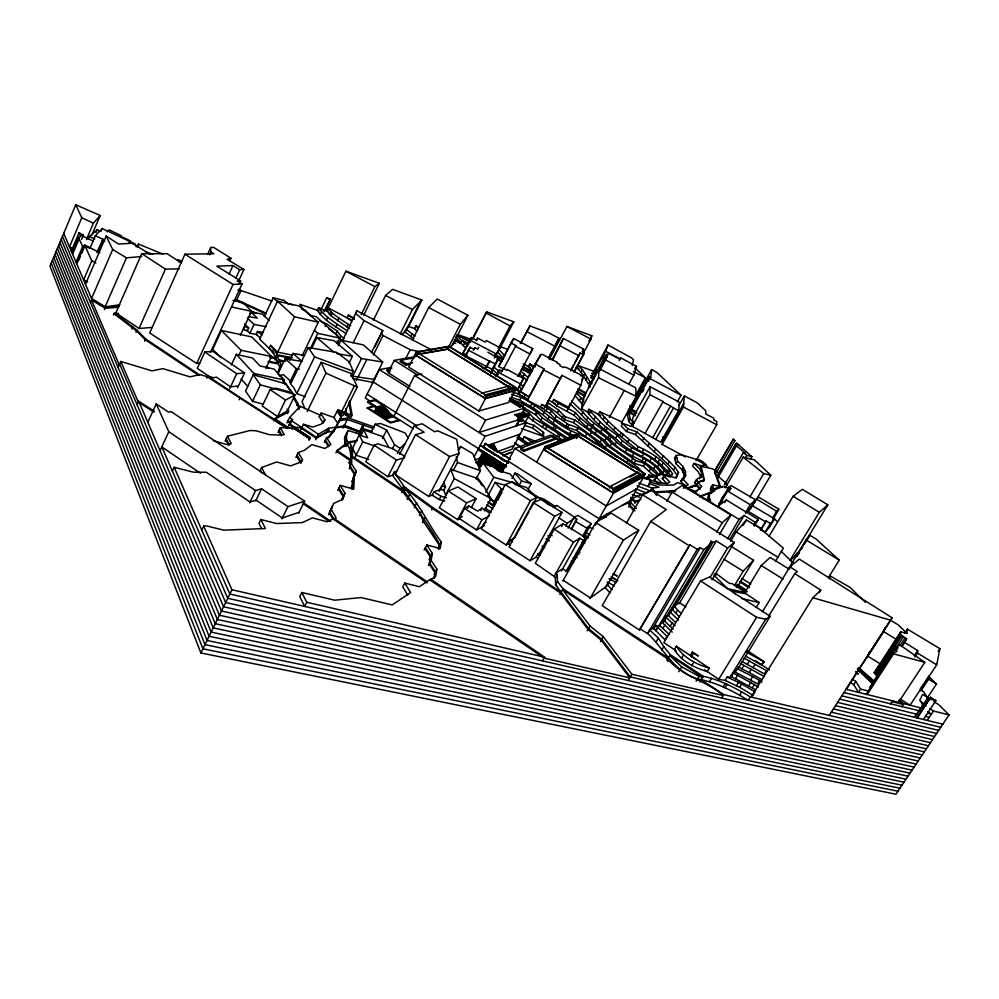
<?xml version="1.0" encoding="UTF-8"?>
<svg xmlns="http://www.w3.org/2000/svg" width="999" height="999" viewBox="0 0 999 999"><rect width="100%" height="100%" fill="white"/><g stroke="black" fill="none" stroke-linecap="round" stroke-linejoin="round"><path stroke-width="1.5" d="M712.599 484.79L713.611 489.51L722.564 487.025L712.599 484.79L710.326 488.661M344.243 444.405L346.541 439.785L346.603 434.365L348.089 430.557L360.339 434.253L361.938 429.22L383.054 436.713L388.798 447.477M699.937 496.228L712.399 491.583L711.4 486.838M711.001 487.524L711.987 492.27L699.525 496.928M649.213 376.511L630.494 410.089L630.357 411.85L649.163 378.134L649.213 376.511L650.724 377.247L648.476 381.281M705.669 464.56C687.974 456.206 700.973 458.304 705.669 464.56L699.687 466.108M138.349 246.815L138.461 244.043L162.687 254.058M915.022 657.055L917.569 653.159L917.681 650.536L904.557 642.444L906.617 638.811C905.106 637.374 897.614 633.99 901.185 631.905L906.667 633.416L907.454 629.158L939.884 648.651L936.725 664.834L910.101 705.207L900.024 698.975M589.597 413.012L581.555 408.716L598.513 377.697L599.188 368.606L635.639 387.787L636.263 396.391L621.341 423.176M628.209 409.29L630.381 411.501L631.892 407.58M632.18 426.261L649.85 394.705L650.124 386.713L679.445 402.197L678.596 410.651L660.701 442.157L632.18 426.261L632.829 417.657L650.124 386.713M685.551 456.93L662.15 444.443L683.428 407.005L684.34 395.916L697.14 402.747L705.756 410.764L705.681 413.873L713.636 418.106L713.835 419.955L716.695 421.478L716.745 424.762L695.966 460.739M866.695 658.016L883.653 631.605L885.089 627.647M348.838 462.924C353.521 456.805 353.933 447.914 348.851 441.92L357.192 440.472M349.288 468.806L350.412 466.57C350.686 458.079 352.11 448.888 345.329 442.232L345.392 436.8L346.89 432.967M574.8 395.354L582.067 404.008L583.478 401.423L584.015 396.403M581.555 408.716L582.342 401.486M650.724 377.247L651.635 369.618L656.83 372.39L681.093 395.192L677.285 401.91M920.866 690.846L928.546 679.183L928.695 676.348L936.5 684.003L927.072 698.251M662.15 444.443L663.136 436.663M352.372 489.21L353.009 479.383L354.995 473.851L350.412 466.57M709.752 493.456L708.116 496.253L707.567 500.399L709.215 497.577L709.752 493.456L714.797 490.859L714.01 488.823L722.964 486.338L728.221 488.061M632.642 406.68L633.304 402.522L651.635 369.618M426.785 544.992L432.355 553.483L431.156 560.352L436.875 569.155L435.701 576.336L430.157 580.057L544.055 658.091L629.757 677.834L601.248 640.159L588.011 629.42L560.664 593.056L432.442 508.491L404.071 487.912C419.755 503.733 428.072 524.288 441.283 541.97L440.222 548.551L426.785 544.992L424.125 550.012M433.991 578.546L434.94 572.777L429.245 563.948L430.457 557.055L424.9 548.526M438.773 549.425L439.423 545.466L423.226 521.191A99.838 35.077 26.4 0 0 407.792 498.064L402.335 491.258L351.76 457.105L351.685 464.048L356.281 471.316L354.308 476.823L353.771 489.16L340.259 485.389L337.774 490.334M434.478 577.634L435.414 571.865L429.72 563.049L430.931 556.156L425.374 547.652M439.235 548.551L439.885 544.592C425.849 520.092 409.041 498.126 392.532 475.299L394.23 471.99L396.778 471.241M829.694 578.721L830.169 575.936L849.899 587.287L865.471 602.397M544.168 408.903L527.422 400.387L543.668 369.98L543.918 368.868L535.189 363.848L540.809 354.495L542.657 354.52L557.155 362.237L556.818 362.862L559.977 364.51L559.952 365.771L563.311 367.545L564.048 366.92L567.095 367.794L580.844 374.925L580.594 375.574L583.291 377.06L580.806 385.264L568.194 408.441M632.23 365.384L633.516 359.752L631.568 357.904L608.029 345.042L593.756 371.216L591.171 377.959L593.806 379.37M527.422 400.387L527.722 399.188L519.055 394.18L535.189 363.848M582.842 354.183L590.996 339.086L591.833 335.764L566.933 326.473L549.288 359.49M280.981 364.573L278.371 371.853L280.981 364.573L279.945 360.127L285.864 361.213M650.149 481.968L648.039 486.501L650.149 481.968L659.952 485.102L673.426 485.114L677.659 482.667L687.062 485.701L688.199 484.665L682.292 478.596L685.689 475.599L685.439 471.503L683.266 466.845L677.584 461.076L676.061 455.469L681.243 454.72L696.703 459.465M628.646 384.478L633.853 375.087L636.55 366.346L620.666 357.829L619.168 360.552M569.68 404.508L568.756 407.392L553.696 399.463L552.285 402.098L556.805 405.869L574.038 415.322L586.5 426.91L604.87 440.621L610.052 446.203L634.178 463.224L643.381 466.208L653.995 475.824M333.204 432.317L338.936 420.741L347.34 419.518L373.688 428.646M359.428 435.089L360.339 432.392L343.768 426.685L335.352 427.984L332.929 432.48L333.341 431.506M362.562 427.734L362.35 428.371L371.928 431.406M503.221 368.331L502.185 371.328L499.325 369.867L498.076 372.252L520.641 383.978L523.089 386.838L521.69 389.473L519.18 386.638L523.451 378.484L507.117 369.43L506.58 370.142L503.221 368.331L501.161 372.265M478.696 347.327L477.672 349.138L474.737 347.702L474.163 349.35L470.142 347.277L464.735 356.793M574.038 372.365L583.528 354.832L584.303 352.622L582.654 351.76L583.578 349.151L563.399 338.486L551.985 359.815M676.198 477.922L678.521 472.465L675.062 467.345L669.417 461.563L636.875 431.88L627.909 428.846L622.714 423.464L621.253 426.086L626.435 431.481L635.401 434.503L667.881 464.248L673.513 470.042L676.96 475.174L676.111 477.622M341.908 500.299L343.194 496.678L338.499 488.886M342.357 499.413L343.631 495.804L338.948 488.012M340.259 485.389L344.967 493.169L342.844 499.175L333.678 503.409L328.783 514.822M570.953 370.804L580.057 352.997L583.528 354.832M331.868 507.005L329.545 513.311L332.992 519.268M329.108 513.486L332.317 506.106L330.007 512.4L334.141 519.555M591.171 377.959L605.719 351.286L608.029 345.042M620.666 357.829L620.079 359.378L608.516 353.171L599.737 369.73M571.266 529.807L576.76 519.23L574.1 517.345L568.069 528.159M346.491 433.766L344.992 437.599L344.917 443.044L346.803 446.004L342.694 446.74L336.601 451.411L350.087 460.427L349.987 467.407L354.57 474.7L352.585 480.232L351.898 488.798M699.525 478.796L700.461 476.436L698.239 471.778L692.507 466.021L694.043 463.361L700.936 465.659L704.345 479.82L703.284 481.63M599.825 370.741L607.092 356.593L605.794 355.894L606.405 354.445L607.704 355.144M91.721 235.389L100.212 215.472L75.749 204.783L49.95 266.159L200.886 652.959L895.953 794.217L949.05 714.897L939.023 704.907L933.978 701.648M334.528 429.095L328.321 437.013L326.611 437.624L324.3 442.27M75.749 204.783L81.781 217.782L69.48 246.89L73.339 248.664M71.279 251.111L79.083 232.667L83.429 235.102L81.631 239.348M71.828 252.372L78.347 237L82.617 246.578L75.999 262.138L78.134 261.626M72.602 254.196L80.444 235.689L79.083 232.667M86.351 239.735L93.406 223.152L100.212 215.472M76.648 263.636L84.615 244.93L99.775 252.722M78.734 260.215L80.544 255.981M81.743 253.159L84.141 247.515M88.199 239.248L89.386 236.488L97.178 229.807L99.8 231.056M96.016 232.517L97.178 229.807M89.997 248.264L95.367 235.689L102.223 228.559L135.277 244.018L136.201 246.828M101.049 231.306L102.223 228.559M552.934 359.515L563.399 338.486M84.615 244.93L91.771 260.826L83.604 279.895L87.662 281.968M96.891 252.685L103.059 239.273L95.367 235.689M97.677 251.823L103.059 239.273M85.477 284.265L106.169 236.076L118.606 244.093L132.068 243.207L149.862 254.083M606.405 354.445L588.361 387.849L605.794 355.894M106.169 236.076L112.7 249.5L91.558 298.464L105.132 306.818L119.755 304.795M90.459 302.397L91.858 299.176L63.711 233.416M105.132 306.818L126.448 257.842L141.721 256.543M104.458 309.578L105.395 307.43L118.918 306.518M431.98 350.062L356.893 310.801L355.706 313.524L364.086 320.604L382.804 330.632L374.6 347.177M137.263 246.765L138.461 244.043M113.411 315.085L114.361 312.937L136.938 330.132L145.642 338.936L199.663 374.95M181.144 262.862L167.195 253.734L141.746 253.659L115.822 312.849L139.048 328.471L152.26 327.422M131.893 329.046L132.842 326.873M118.094 367.495L120.792 361.451L152.023 370.866L162.8 368.606L189.91 376.835L199.987 374.563L207.243 376.773L285.614 427.672M135.976 332.305L136.938 330.132M139.048 328.471L165.422 269.131L179.258 268.868M144.668 341.121L145.642 338.936M229.695 261.026L230.981 258.229L213.574 247.34L210.714 247.465L210.864 251.985L213.873 253.746L184.915 254.208L149.688 332.979L196.691 363.461L199.775 363.024M877.609 676.398L874.237 672.652L880.569 663.811M137.113 404.87L138.736 401.273L154.358 411.251M207.542 254.47L210.714 247.465M209.578 254.807L210.864 251.985M147.827 422.315L156.231 403.871L168.531 412.125L171.166 411.625L304.62 501.148L298.689 513.086M229.096 274.063L232.992 265.572L239.698 269.718L243.956 269.455L238.761 280.719M917.307 717.994L930.668 697.252L935.913 700.624L923.401 719.48M196.691 363.461L233.029 284.453L242.07 283.941L210.464 352.372M235.801 278.209L239.698 269.718M237.5 387.849L244.53 372.927L212.874 351.423L204.845 351.998L197.303 368.344L209.99 377.06M160.077 450.674L168.794 431.743L156.231 403.871M239.335 283.766L240.634 280.931L216.808 266.146L232.992 265.572M265.859 368.531L271.578 356.506L251.698 336.9L221.428 330.494L212.725 349.313L220.317 357.13M236.276 300.824L240.759 291.134L239.298 288.661M544.88 407.592L562 375.349L580.806 385.264M206.606 378.146L207.617 375.949L213.511 377.759L216.333 377.098L230.544 386.838L238.399 385.964M921.652 711.325L843.905 692.544M172.365 471.141L174.163 467.282L193.307 472.165L206.293 472.227L250.037 502.01L256.069 500.149L282.33 517.994L299.076 512.312M249.525 314.273L250.687 311.8L262.35 314.198L269.206 320.529M632.492 467.157L605.257 447.789L600.099 442.195L573.538 422.714L564.26 419.63L557.317 412.824L546.141 405.094L548.626 400.162L555.307 403.683M240.359 335.302L251.536 311.326L243.456 302.797L232.954 300.387M231.343 365.022L236.313 354.383L252.56 358.004L259.977 365.959L274.051 369.056L284.353 379.982L283.092 382.629M248.739 327.947L247.365 330.881L243.281 329.545L244.655 326.598L248.739 327.947L244.58 323.963M238.611 355.781L241.159 350.337L221.428 330.494M257.48 334.64L249.862 333.266L254.008 324.425L247.415 318.182M229.645 388.748L236.713 373.701L244.53 372.927M263.524 332.567L257.492 331.468L256.106 334.403L260.627 337.999M264.323 316.558L273.114 297.827L284.053 300.362L288.236 304.071M302.148 355.781L318.306 322.227L299.038 305.956L277.51 301.198L259.628 339.173L274.238 353.171M239.111 399.8L240.147 397.602L207.617 375.949M236.313 354.383L253.883 373.451L245.504 391.046L252.547 401.298L263.049 404.12M225.112 441.246L227.472 436.251L250.025 430.532L255.881 430.731L269.405 434.665L280.819 435.089L284.278 434.64L280.294 427.747L292.47 427.697L309.528 438.573L293.419 427.634L297.914 427.335L301.486 428.409L316.383 438.349L326.473 432.33L333.753 431.193M292.582 355.207L277.672 352.135L270.604 345.379L269.206 348.339C274.001 353.833 278.284 360.302 279.533 367.595M272.228 351.835L273.639 348.863L270.604 345.379M252.547 401.298L260.377 384.84L253.222 374.725L285.976 383.891L293.406 393.993L260.377 384.84M276.91 353.746L294.505 316.77L277.51 301.198M275.649 357.342L277.073 354.358L273.639 348.863M274.962 359.84L277.073 354.358M279.945 360.127L278.509 363.137L268.369 361.301M201.786 530.157L203.721 526.086L206.943 525.973L223.614 530.157L265.422 528.521L260.876 519.505L258.978 523.376L261.563 528.546M270.105 389.647L262.25 406.081L277.547 416.508L287.225 411.138L295.067 394.942L289.885 392.033L275.836 388.224L270.105 389.647L285.489 400.05L295.067 394.942M289.747 360.277L293.032 353.421L302.06 361.463L285.202 358.666L277.872 373.988L280.082 376.011M328.172 310.901L324.588 310.377L318.644 307.617L317.345 310.314C324.35 320.854 336.126 326.748 346.266 333.778M869.255 652.384L867.844 656.218L881.106 664.41M320.841 309.94L326.685 297.789L330.432 299.101L324.575 311.226M320.279 314.435L321.591 311.725L318.644 307.617M289.598 382.692L296.341 368.681L299.325 369.155M323.938 311.725L330.432 299.101M351.149 375.387L353.209 371.216L349.3 361.988L336.913 352.41L308.216 347.54L290.659 383.978L293.931 387.912L296.79 393.643L305.357 396.703M351.523 320.229L327.747 307.617L326.448 310.314L331.094 315.896L349.375 328.584M273.676 420.816L274.737 418.618L288.823 410.851L287.45 413.611M363.736 315.097L379.333 283.291L345.929 271.179L326.973 310.489M277.547 416.508L285.489 400.05M310.327 348.701L317.744 333.329L314.373 330.244M311.576 348.589L316.895 337.575L334.228 340.746L352.385 356.318L349.013 363.174M326.386 320.117L327.697 317.395L321.591 311.725M329.433 314.423L330.744 311.725L327.747 307.617M325.15 326.536L326.473 323.801L319.755 320.891M331.094 315.896L332.405 313.187L330.744 311.725M278.009 432.48L280.294 427.747M296.79 393.643L314.598 356.868L308.216 347.54M326.611 437.624L330.881 444.493L324.925 448.451L311.913 444.655L304.37 450.337L298.289 452.559L302.547 459.877L300.1 462.287L290.622 465.896L276.661 461.975L261.588 467.544L260.289 470.242L261.676 472.864M286.975 422.952L289.623 417.507L300.15 406.293L320.704 415.272M296.591 405.045L297.615 402.947L293.768 396.491M337.5 320.754L338.811 318.044L332.405 313.187M249.65 502.809L255.594 490.571L261.588 488.786L287.949 506.618L304.62 501.148M335.826 326.973L337.15 324.25L327.697 317.395M288.611 425.949L291.271 420.479L292.794 419.667L289.623 417.507M343.132 415.434L357.33 386.863L350.949 373.426L321.178 362.312L302.085 401.586L304.845 408.678M298.601 409.49L300.15 406.293M338.599 337.612L335.951 333.891L337.275 331.156L326.473 323.801M255.682 500.936L261.588 488.786M291.795 429.083L292.869 426.873L293.818 426.81L310.389 437.712L309.303 439.91M292.744 429.021L293.818 426.81M354.583 318.469L348.351 315.16L347.04 317.844L351.735 321.191M337.3 343.644L340.821 336.089L337.275 331.156M346.765 326.923L348.089 324.2L338.811 318.044M338.324 345.729L341.034 340.184L363.436 344.917L382.729 362.05L372.177 383.179M307.168 411.563L325.936 373.151L321.178 362.312M342.27 341.046L356.893 310.801M548.663 358.329L559.015 338.249L548.763 332.879L529.932 325.949L520.279 343.506M300.824 429.77L303.496 424.288L312.699 427.035L321.203 424.163L324.862 419.955L320.779 413.499L321.441 413.037L333.941 417.52L338.099 423.963L335.751 427.172M361.176 314.635L374.9 286.638L379.333 283.291M295.904 457.417L298.289 452.559M200.886 652.959L231.918 589.747L203.721 526.086M353.234 342.719L364.086 320.604M323.276 423.164L319.205 416.695L320.779 413.499M321.441 413.037L319.205 416.695M308.853 439.947L310.389 437.712M302.547 459.877L301.273 462.475L297.028 455.132M373.489 319.992L385.602 295.404L392.57 289.36L421.89 300.062L408.141 327.497M323.801 422.09L324.862 419.955M315.709 439.722L318.419 434.24L328.471 428.284L344.168 425.899L359.815 431.281L362.999 424.937M281.93 518.793L287.949 506.618M352.26 377.247L361.501 358.579L382.729 362.05M325.811 433.678L328.471 428.284M333.941 417.52L337.088 411.163L351.486 417.17L348.788 402.56M356.456 380.294L366.82 359.378M340.259 414.398L354.445 385.801L357.33 386.863M371.391 352.522L382.804 330.632M338.736 422.689L341.271 417.57L337.088 411.163M373.351 354.995L383.029 335.514L381.031 333.092M343.119 428.009L347.34 419.518M335.914 452.797L337.013 450.586L343.094 445.916L347.215 445.192L348.851 441.92M345.292 436.176L348.089 430.557M344.318 438.948L346.603 434.365M391.608 367.32L379.37 369.642L365.222 397.977L370.429 401.311M400.124 334.053L412.375 309.553L421.89 300.062M367.62 402.31L368.082 401.386L375.699 399.637L375.237 400.549L367.62 402.31L376.298 407.854L383.841 406.031L384.303 405.119L376.76 406.93L374.588 411.251L386.201 418.668L392.17 417.107L392.619 416.221L386.65 417.782L385.352 416.945L391.333 415.409M415.509 328.871L408.141 326.286L404.807 331.78L413.723 338.761M367.495 407.455L390.759 422.327L399.65 419.955L399.338 420.554L390.447 422.952L367.182 408.067L374.026 405.894M404.92 332.729L421.403 299.812M391.82 368.369L387.412 369.218L386.713 370.592L389.585 372.402M356.131 432.804L357.192 430.694L360.764 431.543M349.7 449.075L351.348 445.804M415.447 356.568L394.28 360.377L388.099 372.689L409.89 386.426M359.153 433.479L363.399 425.037M362.038 428.783L359.378 435.639L360.577 433.254M359.153 434.752L363.936 425.212M360.976 435.477L363.698 430.045L367.694 437.837L359.24 434.94L350.974 451.411L352.684 454.957M350.999 455.107L352.659 451.81M418.818 326.973L415.871 325.936L414.573 328.546L417.082 331.606M410.839 336.626L412.162 333.991L406.131 329.146M349.275 462.912L350.387 460.689M414.448 357.779L400.786 360.264L400.087 361.65L405.844 365.247L410.364 364.385M375.874 412.063L378.047 407.754L384.078 406.293L383.004 408.429M412.337 340.06L428.708 307.53L437.212 298.988L467.869 315.234L452.36 345.517M377.16 412.887L379.121 409.003L385.152 407.53L383.853 410.102M355.082 457.117L362.749 441.908L359.24 434.94M405.294 359.428L410.189 349.725L420.529 351.798M378.446 413.711L380.194 410.252L386.213 408.766L384.99 411.201M379.745 414.535L381.268 411.513L387.275 410.015L386.263 412.013M370.891 432.579L375.1 424.238L380.607 423.539L405.119 432.929L408.216 438.274M405.844 365.247L406.543 363.873L412.575 362.737M381.031 415.359L382.342 412.762L388.349 411.251L387.038 413.836M382.317 416.183L383.416 414.011L389.41 412.5L388.324 414.66M341.858 499.3L344.967 493.169M389.598 415.472L390.484 413.736L384.49 415.272L383.616 417.02L389.598 415.472L392.17 417.107M416.371 351.935L408.728 367.058L478.908 411.026L508.778 402.435L516.458 387.962L448.963 346.291L416.371 351.935L486.888 395.841L516.458 387.962M353.284 477.235L356.281 471.316M419.842 354.195L448.027 349.2L449.388 346.541L416.795 352.21L415.397 354.995L417.02 352.172M511.063 342.994L513.661 338.511L532.704 348.589L529.97 354.008L515.472 346.316L515.896 345.542L511.063 342.994L498.726 366.533L503.533 369.068L515.896 345.542M351.86 481.655L353.009 479.383M385.564 416.521L384.902 417.844L390.884 416.296L391.546 414.985L390.259 414.16L384.278 415.696L385.564 416.521L391.546 414.985M351.099 487.662L352.26 485.377M386.201 418.668L386.65 417.782M404.807 456.456L393.144 448.826L377.822 443.818L374.2 445.142L365.784 461.775L387.849 476.71L393.431 475.024M301.823 592.494L299.737 596.615L304.67 606.418L306.78 602.272L301.823 592.494L334.715 600.199L361.101 597.552L392.17 604.932L410.577 592.594L404.77 583.091L402.772 586.875L407.829 595.217M382.455 438.499L386.675 430.169L375.1 424.238M393.881 416.271L414.573 375.487L421.84 373.976M518.094 376.386L519.842 372.927M521.79 369.205L520.804 371.166L528.321 377.784M392.507 448.651L394.518 444.705L386.675 430.169M447.614 348.938L515.047 390.621L485.414 398.638L414.96 354.72L447.614 348.938L460.339 324.3L467.869 315.234M397.34 453.596L400.037 448.326L404.97 443.843M387.849 476.71L396.391 460.039L404.707 457.692M399.612 454.37L414.21 425.911L422.152 423.776L434.615 431.73L437.774 430.831L456.718 439.223L459.078 453.421L439.123 491.408M468.806 343.806L462.25 340.359L460.926 342.932L454.533 339.548M519.542 385.926L517.832 389.273L512.587 386.538M522.065 381.081L517.132 390.584M414.21 425.911L424.113 432.255L415.534 434.677L395.08 474.488L428.696 496.441L432.854 494.867M466.483 348.451L463.286 345.679L464.61 343.094L462.25 340.359M466.995 355.269L462.999 353.171L471.428 337.537L476.473 340.197L477.734 338.174L485.302 342.145L486.313 340.509L499.987 347.689L494.405 357.979M471.428 337.537L462.999 353.171M472.015 339.435L486.725 311.9L513.823 321.84L500.162 347.977M473.026 338.436L486.725 311.9M465.359 356.531L470.142 347.277M476.398 340.771L477.734 338.174M473.376 350.324L474.737 347.702M401.948 489.385L403.671 486.051L394.23 471.99M401.623 492.644L404.508 487.075L403.671 486.051M404.508 487.075L406.044 488.111L404.308 491.458L352.185 456.268M407.068 499.463L409.54 494.705M485.739 367.719L489.198 361.064L495.054 363.711L498.576 358.641L487.837 352.147M486.463 367.507L489.935 360.864M414.198 507.642L416.695 502.859M498.239 348.514L510.039 325.924L513.823 321.84M491.583 370.342L495.054 363.711M490.746 373.626L498.576 358.641M428.696 496.441L449.6 456.555L459.078 453.421M419.355 515.359L421.878 510.539M513.661 338.511L498.726 366.533M440.134 489.485L433.841 491.845L432.105 495.154L439.21 499.575L444.705 501.136M495.879 376.461L499.325 369.867M486.638 395.517L485.164 398.301L415.609 354.957M478.908 411.026L486.888 395.841M459.328 449.138L460.714 446.491L472.702 453.583L480.457 470.741L476.148 478.833M422.477 522.627L425.025 517.769M431.718 509.89L432.892 507.654L406.044 488.111M453.209 470.616L457.505 462.45L456.268 456.668M520.929 343.057L529.932 325.949M445.492 486.95L443.768 490.222L440.084 489.16L441.82 485.876L445.492 486.95L443.718 482.317M439.21 499.575L440.959 496.266L446.441 497.839M484.265 510.901L490.909 498.551L484.115 486.7L475.849 477.884L450.599 469.23L454.32 478.583L445.604 495.104L443.556 489.66M471.366 507.579L476.123 498.663L457.967 487.012L448.226 491.021L439.36 507.817L457.679 519.68L460.427 518.406M524.762 408.079L485.614 420.067L479.045 432.505L518.531 419.742L524.762 408.079L520.816 405.644M508.166 387.425L508.878 386.089L511.725 387.849L511.013 389.185L485.177 396.054M474.138 456.868L485.027 436.276L526.448 422.502L518.581 417.607M518.194 376.236L532.704 348.589M510.439 459.228L485.289 443.531L483.504 446.903L507.317 461.775M483.216 447.752L485.502 443.456M483.391 451.398L477.584 462.337L480.944 464.473M526.948 380.369L523.014 376.785L524.388 374.2M535.289 366.883L529.782 364.011L528.446 366.546L532.205 370.629M478.421 462.862L484.228 451.935M521.378 382.392L523.451 378.484M479.258 463.399L484.915 452.772M429.033 559.727L432.355 553.483M480.107 463.936L485.914 452.997M512.412 391.958L517.807 393.781L519.205 391.133L529.07 396.84L520.467 391.533L521.965 388.998M479.695 465.934L486.276 454.32L487.475 455.082L483.429 462.687M480.219 465.734L486.276 454.32M479.095 469.193L482.667 462.487L495.292 466.67L498.401 470.504L510.152 474.038L518.444 484.215L493.731 477.26L482.667 462.487M491.208 446.416L492.644 443.706L493.481 444.243L491.845 447.315M481.555 465.422L487.425 454.408M428.446 565.446L431.156 560.352M529.395 375.949L532.966 369.243M534.39 366.571L540.809 354.495M438.037 548.076L441.283 541.97M483.991 462.974L488.436 454.607M492.47 448.226L494.08 445.217L493.244 444.692L489.435 446.029M484.565 463.811L488.961 455.569M484.865 463.436L489.285 455.144M485.089 463.611L489.473 455.382M492.994 449.35L494.667 446.203L493.831 445.666L490.034 447.015M485.714 463.973L489.735 456.406M511.525 397.402L519.63 400.124L521.041 397.465C542.282 406.93 556.505 426.948 578.945 433.953M485.751 464.56L490.147 456.318M493.831 449.887L495.267 447.177L494.43 446.653L490.621 448.002M486.276 464.373L489.922 457.505M486.501 464.597L490.584 456.943M457.679 519.68L466.633 502.872L476.123 498.663M487.387 465.047L491.808 456.755M484.34 525.661L476.548 529.907L459.178 518.456L464.535 508.429L468.693 505.919L477.709 511.101L481.993 508.129L489.46 512.937M520.329 418.593L514.872 414.573L520.741 418.094L516.458 425.824L520.741 418.094M543.918 368.868L527.647 399.488L523.963 397.377L525.374 394.73M488.236 465.584L492.445 457.692M509.165 400.524L519.63 407.03L521.49 405.357L509.727 398.064M516.108 414.56L521.953 418.069L516.346 414.123M571.753 437.112L542.22 417.832L537.499 412.462L522.315 403.209L520.904 405.869L536.063 415.122L540.784 420.504L567.757 438.099M489.697 464.96L493.069 458.628M519.63 407.03L521.49 405.357M467.37 508.404L468.693 505.919M517.569 414.098L523.414 417.607M489.91 466.67L494.343 458.366M548.763 357.442L559.015 338.249M524.85 417.145L519.03 413.648L525.087 416.695M522.689 406.905L524.113 404.245M491.358 466.071L494.955 459.353L494.105 458.816M434.128 574.288L436.875 569.155M520.479 413.199L526.286 416.683M492.207 466.608L495.554 460.339L494.705 459.815M522.29 412.262L527.947 415.784M493.131 466.995L496.153 461.338L495.304 460.801M516.033 425.562L519.892 418.331M493.968 467.532L496.753 462.325L495.904 461.788L498.414 460.839M523.351 412.3L529.37 415.322L524.712 422.677M494.717 468.269L497.352 463.324L499.85 462.362M495.641 468.643L497.964 464.31L500.449 463.349M517.42 419.056L521.341 421.503L523.189 419.817L514.872 414.573M496.366 469.405L498.563 465.309L501.048 464.335M521.341 421.503L523.189 419.817M574.812 435.751C557.342 430.182 545.941 414.997 530.382 406.343L531.805 403.696M497.215 469.942L499.163 466.296L502.897 464.835M485.726 492.195L493.731 477.26M497.365 470.379L501.273 463.823L502.485 464.597L498.851 471.116M497.877 470.167L501.273 463.823M498.301 470.029L499.762 467.295L503.496 465.821M527.534 415.434L528.971 412.774L524.512 410.04L523.089 412.699C534.765 423.351 549.025 430.831 562.212 439.822M498.563 471.141L502.485 464.597M533.266 408.104L534.69 405.457M526.448 422.502L512.137 449.163L500.499 453.484M500.162 471.878L503.846 465.01M500.661 471.678L504.358 464.81M487.849 495.954L495.129 482.405L505.569 485.314M480.669 510.589L481.993 508.129M501.785 471.84L505.169 465.534M501.86 472.44L514.885 448.464L550.799 435.139L560.564 441.208M535.164 414.548L536.6 411.888M532.205 420.841L533.653 418.156L528.971 412.774M522.739 439.56L524.25 436.763L535.651 441.371M536.063 415.122L537.499 412.462M545.591 406.268L541.758 404.52L540.334 407.167L550.062 413.524L554.845 418.881L567.42 427.397L576.723 430.482L594.18 442.969M476.548 529.907L481.955 519.855L489.448 515.871M521.278 448.027L520.516 449.463L523.601 451.398L555.531 439.198L556.268 437.849L553.334 436.026L521.278 448.027L524.375 449.975L556.268 437.849M524.325 425.349L532.554 428.034L534.003 425.337L543.581 432.43L543.618 436.476L521.515 428.583M548.001 401.311L562 375.349M495.129 482.405L501.211 488.898L492.407 505.232L489.398 501.948M546.977 405.669L548.401 403.034L547.552 402.46M482.092 526.885L483.878 523.576L486.126 522.352M530.407 509.003L536.95 497.04L512.25 481.843L505.232 484.627L481.331 528.933L506.268 545.042L508.491 543.656M543.006 414.298L544.443 411.65M523.601 451.398L524.375 449.975M497.577 500.337L501.985 492.182M540.784 420.504L542.22 417.832M546.028 410.826L547.452 408.166L541.758 404.52M512.05 478.446L514.922 473.114L517.47 473.826L531.193 483.716L528.284 489.048M570.579 370.529L573.501 365.135M574.949 362.437L580.057 352.997M582.142 351.81L583.578 349.151M542.332 427.072L543.781 424.4L533.653 418.156M588.898 341.196L591.833 335.764M550.062 413.524L551.498 410.876L547.452 408.166M547.752 419.667L549.2 416.995M574.15 371.391L584.303 352.622M556.805 405.869L558.229 403.246L553.696 399.463M578.508 365.746L577.197 368.181L581.118 372.215L588.511 384.078L589.86 381.593L582.442 369.78L578.508 365.746L597.24 372.465M543.581 432.43L542.12 435.127L532.554 428.034M545.429 429.071L546.89 426.398L543.781 424.4M557.317 412.824L558.753 410.177L548.401 403.034M554.845 418.881L556.293 416.221L551.498 410.876M518.668 486.351L521.578 480.981L514.922 473.114M553.134 423.089L554.582 420.417M581.118 372.215L582.442 369.78M553.184 428.459L554.645 425.786M536.65 462.15L545.154 446.516L579.408 433.216L645.329 474.001L628.633 503.384M583.566 376.123L584.902 373.663M581.843 379.732L583.291 377.06M544.243 449.612L545.804 446.74L614.785 489.872L613.149 492.757L544.055 449.687L545.616 446.803L579.857 433.491L578.371 436.201L546.915 448.563M555.132 429.657L556.58 426.985M562.137 418.169L563.586 415.509L558.753 410.177M552.597 437.375L553.334 436.026M566.858 411.188L568.294 408.566L558.229 403.246M585.626 379.932L586.962 377.472M564.26 419.63L565.709 416.97L574.987 420.067L601.585 439.523L606.743 445.117L637.574 467.132L643.069 472.989L644.48 477.597M557.142 436.276L558.603 433.591L546.89 426.398M558.778 437.375L560.252 434.69L558.603 433.591M579.545 400.399L580.956 397.827L576.186 392.794M565.796 426.311L567.245 423.651L556.293 416.221M595.679 371.903L597.115 369.293M602.822 358.828L604.245 356.218M582.617 398.963L599.188 368.606M567.42 427.397L568.881 424.737C588.224 429.807 600.099 447.44 616.87 457.155M574.038 415.322L575.474 412.699L568.294 408.566M598.451 371.616L605.644 358.441M600.549 368.569L607.092 356.593M506.268 545.042L530.519 500.686L536.95 497.04M573.538 422.714L574.987 420.067M514.747 537.587L510.177 540.422L508.366 543.743L510.464 545.117M569.48 434.003L570.941 431.318M538.361 555.194L562.087 512.437L540.884 499.463L533.304 502.609L509.015 546.977L530.044 560.676L536.463 557.03M582.991 412.125C592.32 424.163 606.53 430.806 616.558 442.008C629.82 454.545 649.387 457.005 660.489 472.202L658.953 474.9C647.889 459.665 628.296 457.255 615.059 444.68C605.069 433.466 590.846 426.81 581.555 414.747L582.991 412.125L571.478 401.111M514.398 538.224L528.946 511.663M578.921 420.641L580.369 418.007L575.474 412.699M576.723 430.482L578.184 427.822M600.611 415.522L588.948 409.29L587.512 411.9C596.116 425 610.177 432.617 620.941 443.456C635.027 455.207 655.119 459.465 665.059 476.123M589.048 414.185L590.484 411.563L588.948 409.29M576.46 438.586L579.408 433.216M586.475 420.067L587.924 417.42M586.5 426.91L587.961 424.263L580.369 418.007M594.005 419.48L595.454 416.845L590.484 411.563M585.114 436.538L586.588 433.878M599.775 411.7L598.339 414.31C609.203 427.972 623.388 438.349 636.775 449.375C650.162 455.444 663.011 463.823 670.978 476.461L672.539 473.738C664.535 461.126 651.673 452.772 638.286 446.703C624.887 435.689 610.676 425.324 599.775 411.7L622.002 422.003M590.384 429.882L591.845 427.222L587.961 424.263M592.519 425.786L593.98 423.139M590.009 435.015L591.483 432.355M598.788 424.762L600.249 422.115L595.454 416.845M595.117 433.554L596.578 430.894L591.845 427.222M603.246 419.493L604.695 416.87M635.039 369.068L636.55 366.346M600.411 432.18L601.885 429.52M530.044 560.676L554.645 516.246L562.087 512.437M609.365 417.507L624.238 390.509L636.263 396.391M595.317 443.781L596.803 441.108M606.593 424.25L608.054 421.615M604.033 429.295L605.506 426.635L600.249 422.115M499.987 347.689L496.453 354.058L469.767 340.022M605.943 430.869L607.417 428.221L605.506 426.635M539.572 553.009L538.036 553.871L536.201 557.18L538.286 558.591M600.099 442.195L601.585 439.523M566.883 571.366L585.864 537.674L563.049 523.776L554.308 529.095L535.302 563.311L554.195 576.46L555.394 578.096L555.569 584.815L588.511 628.558L601.76 639.285L630.282 676.935L928.396 745.754M604.87 440.621L606.356 437.949L596.578 430.894M608.054 437.812L609.527 435.152M613.498 430.257L614.972 427.609M609.865 439.11L611.338 436.451M605.257 447.789L606.743 445.117M561.55 526.473L563.049 523.776M635.963 394.705L645.366 377.809L634.914 367.794M632.854 425.749L628.758 421.541L627.372 414.198L628.796 411.688L635.451 415.172M610.052 446.203L611.55 443.519L606.356 437.949M565.696 525.986L567.207 523.264L574.1 518.481M615.709 437.899L617.195 435.239L607.417 428.221M630.132 412.599L632.305 409.627L636.375 411.8M630.906 412.137L632.305 409.627M642.482 392.02L643.98 389.335M620.042 435.427L621.528 432.767M615.059 444.68L616.558 442.008M628.758 421.541L630.207 418.968L628.796 411.688M622.027 436.85L623.513 434.203M571.465 528.696L576.76 519.23M626.435 431.481L627.909 428.846M620.941 443.456L622.439 440.784L617.195 435.239M627.297 442.395L628.796 439.722M554.12 576.411L573.438 542.17L579.87 538.211L583.491 540.496L585.864 537.674M625.386 451.985L626.897 449.3M635.401 434.503L636.875 431.88M555.394 578.096L557.267 574.75L555.993 573.064L562.674 568.806L566.258 571.091L568.731 568.081M561.438 571.003L579.87 538.211M630.182 450.374L631.693 447.702L622.439 440.784M582.517 536.388L587.087 528.246L591.271 523.613L577.872 515.409L574.1 517.345M555.569 584.815L557.467 581.43L557.267 574.75M583.716 537.037L591.271 523.613M583.741 537.337L586.288 532.792L589.972 534.89M626.548 462.699L628.059 460.002M565.933 571.678L583.491 540.496M567.782 569.243L570.579 564.797M632.017 456.618L633.528 453.921M644.979 433.554L663.149 401.523L649.85 394.705M636.775 449.375L638.286 446.703M562.874 580.943L595.791 522.539L611.176 513.124L638.673 530.307L606.468 586.425L590.359 597.914L563.236 580.307M642.507 440.571L643.993 437.937M631.256 461.038L632.767 458.354L611.55 443.519M595.491 525.037L615.097 490.259L645.329 474.001M559.865 594.467L563.061 588.811L557.467 581.43M634.178 463.224L635.701 460.527L644.892 463.524L656.468 474.1M642.107 452.06L643.618 449.375M647.851 446.091L649.35 443.444M642.182 456.393L643.706 453.721C653.508 458.641 662.137 466.196 668.019 475.487M652.784 437.512L670.604 406.006L662.749 402.01L663.149 401.523M642.27 460.751L643.781 458.066M655.619 439.523L673.476 408.004L670.604 406.006M636.775 473.476L637.537 472.115L640.571 473.988L639.797 475.349L612.412 489.985M645.192 462.4L646.703 459.727M643.381 466.208L644.892 463.524M678.983 405.357L684.34 395.916M653.995 451.923L655.506 449.263M649.962 460.789L651.485 458.116M662.649 440.484L683.728 403.384M628.209 503.808L631.181 499.325L635.451 502.122L639.348 500.487M651.061 490.696L631.618 498.576L629.345 501.81L629.882 505.119L634.989 510.851M654.732 459.19L656.256 456.506M628.746 507.13L631.168 502.859L630.619 499.562M649.387 470.941L650.923 468.256M542.457 660.888L544.58 657.155L430.656 579.133L419.368 586.7L404.77 583.091M646.403 479.083L647.464 477.222L653.084 477.135L657.217 474.587L659.877 475.449M647.589 477.547L649.138 474.825L653.121 476.098M653.396 469.068L654.932 466.371M634.74 503.371L635.876 501.373L640.908 499.325M658.129 462.262L659.652 459.577M662.062 458.441L663.586 455.769M657.392 467.182L658.928 464.498M652.509 476.948L653.558 475.124L656.218 475.974M626.385 523.176L642.582 494.78L650.986 490.372L734.29 542.432L711.962 579.832M649.6 483.241L651.223 480.394L660.414 482.967L667.544 483.454L669.68 482.005L663.848 475.899L665.858 474.837L675.212 477.859L677.247 476.098M661.813 465.434L663.348 462.749M658.116 483.491L654.27 479.408L655.868 476.623L660.901 474.063L670.229 477.072L672.539 473.738M656.168 476.423L657.217 474.587M656.793 476.61L655.207 479.383L654.27 479.408M650.249 491.021L651.897 488.124L659.003 487.187L649.687 483.616M589.959 598.613L623.438 540.072L638.673 530.307M667.881 464.248L669.417 461.563M662.974 473.002L664.522 470.304M667.107 483.778L662.262 478.683L663.848 475.899M685.614 486.426L680.706 481.343L684.115 478.334L683.878 474.213L681.718 469.53L676.048 463.748L674.537 458.116L676.061 455.469M667.407 471.253L668.955 468.543M674.612 459.428L676.136 456.768M655.881 493.656L656.992 491.72L675.624 490.659M668.381 472.902L669.929 470.204M608.341 583.166L604.957 587.512L610.077 592.907M676.048 463.748L677.584 461.076M673.513 470.042L675.062 467.345M587.175 630.869L590.009 625.948L562.587 589.66L667.669 658.878C682.167 676.822 706.33 680.456 723.226 695.466L631.868 674.25L603.271 636.675L590.009 625.948M676.96 475.174L678.521 472.465M642.582 494.78L666.246 509.565L650.674 521.428L602.185 605.681L639.422 630.032L689.872 544.792L697.215 549.35L700.299 547.702L703.796 549.725L711.975 542.757L710.664 541.033L712.899 542.42L716.345 540.971L727.584 548.051L734.29 542.432M681.718 469.53L683.266 466.845M669.193 492.982L670.292 491.071M682.479 472.402L684.04 469.705M666.845 501.373L672.19 492.095L682.13 485.576L730.943 514.997L719.43 534.428M683.878 474.213L685.439 471.503M680.706 481.343L682.292 478.596M684.115 478.334L685.689 475.599M600.411 641.608L603.271 636.675M699.575 487.649L694.617 482.592L697.302 478.846L700.624 477.247L702.022 473.751L699.787 469.105L694.043 463.361M692.132 487.574L693.206 485.739L696.59 484.602M695.529 486.426L698.189 481.855L704.345 479.82M714.472 470.954L733.328 439.323L734.864 440.759L716.333 472.515M714.834 471.041L733.328 439.323M714.809 473.576L716.333 470.954L719.068 473.289M716.87 476.248L735.564 444.268L739.123 445.192L736.725 443.256L718.106 475.112M710.301 490.709L711.375 488.886M717.694 477.984L736.438 445.929L735.564 444.268M711.325 493.419L714.01 488.823M716.158 489.46L717.232 487.637M639.422 630.032L689.872 544.792M724.437 484.877L743.381 452.609L745.341 453.109L736.438 445.929M725.199 487.849L743.231 457.155L754.357 459.815L770.841 475.224L754.07 503.371M745.266 457.967L746.777 455.369L751.885 456.655L750.299 459.34M721.79 501.61L721.528 498.938L724.387 494.855M749.225 510.164L755.431 499.737L731.193 485.589L728.833 487.15L718.805 504.195L721.228 502.522M718.306 506.968L727.647 491.083L730.843 488.311L728.833 487.15M729.295 490.934L730.843 488.311M697.215 549.35L647.564 633.603L640.421 629.02M724.774 502.622L726.335 499.975L758.328 519.492L754.357 526.123M656.293 630.132L652.859 628.121L649.775 630.094L647.789 633.453C664.035 649.213 673.963 671.49 697.514 678.895C715.808 682.167 732.504 690.746 748.226 700.299L750.336 696.915L932.504 739.622M652.459 628.808L700.299 547.702M655.819 625.337L653.833 628.696L664.984 639.76L666.982 636.4L655.819 625.337L658.279 626.785L660.526 624.662M655.794 630.406L657.779 627.047M655.893 630.819L703.796 549.725M665.983 618.044L661.663 622.115L659.69 625.449L669.193 634.49M670.067 612.737L665.609 616.92L663.636 620.254L673.064 629.083M628.171 680.519L631.868 674.25M665.434 618.893L710.851 542.107M716.733 532.055L722.227 522.764L730.943 514.997M675.486 622.389L667.881 615.147L669.68 611.625L673.126 608.403L672.027 607.742M673.975 604.445L675.087 605.094L672.19 609.278L679.457 617.032M672.015 610.277L711.975 542.757M675.336 605.881L712.899 542.42M662.899 628.359L664.884 625.012L661.663 622.115M656.393 641.483L658.391 638.111L649.775 630.094M679.158 603.733L716.345 540.971M675.636 613.361L677.609 610.039L674.15 605.968M670.117 626.361L672.102 623.014L665.609 616.92M749.912 496.928L763.773 473.601L770.841 475.224M737.412 669.555L770.142 616.283L709.565 576.997L700.549 580.918L663.873 642.657L676.261 650.861M523.089 386.838L527.06 380.182M727.547 538.811L739.06 519.455L744.093 515.422L755.431 522.365L758.328 519.492M661.775 650.062L663.798 646.665L658.391 638.111M745.466 512.637L750.199 504.695L755.431 499.737M729.769 539.485L744.093 515.422M745.654 513.111L752.359 505.644L774.537 518.831L769.442 527.297L765.209 532.055L761.013 529.545L766.171 520.966L770.379 523.464L774.537 518.831M730.694 541.133L736.188 531.93L746.365 519.98L758.953 527.509L783.391 548.139L775.486 561.126M750.199 509.265L756.43 498.988L758.74 497.19L778.995 509.315L772.864 519.505M710.064 577.447L727.584 548.051M743.206 525.287L746.365 519.98M715.097 576.336L716.583 573.863L729.208 583.316L732.279 583.691L745.903 592.644L727.559 588.636L714.073 575.337M666.82 660.289L670.217 654.607L663.798 646.665M676.373 646.203L674.337 649.6C681.705 661.475 694.317 667.682 707.242 671.59L709.302 668.194L676.373 646.203C683.766 658.066 696.39 664.273 709.302 668.194M667.807 661.525L669.168 659.253M753.82 525.037L755.431 522.365M681.48 658.341L683.528 654.932M760.414 530.407L766.171 520.966M678.758 671.703L681.68 666.845L669.705 655.456L702.784 677.21L699.075 676.323L681.68 666.845M772.751 517.657L776.61 511.251L778.995 509.315M692.307 652.085L698.051 655.906L692.307 652.085L690.259 655.469L695.991 659.303M765.209 532.055L770.379 523.464M691.42 656.88L693.468 653.483M734.415 585.714L743.169 571.178L753.521 560.214L731.206 546.366M737.112 587.412L753.521 560.214M769.105 536.126L793.131 496.303L802.359 489.323L827.846 504.845L799.125 551.773M691.645 665.771L693.706 662.362M744.63 592.882L761.213 565.509L770.142 557.454L788.723 568.906M696.128 681.181L699.075 676.323M699.837 682.055L703.308 676.36C720.267 679.745 735.626 688.161 750.336 696.915M709.44 681.718L711.513 678.321M756.143 607.517L759.19 602.534L746.191 593.943L732.604 591.183L735.801 594.555M790.047 560.177L819.305 512.312L827.846 504.845M704.557 669.792L718.706 679.27L756.605 617.295L765.696 619.23L770.142 616.283M800.286 549.875L794.804 556.243L797.14 556.418M788.348 569.005L806.118 539.984L809.864 535.277L816.096 539.048L839.247 560.139L828.558 577.31M762.424 611.75L789.909 566.845L799.312 559.115L892.107 617.794L847.115 687.874M789.148 569.105L791.545 565.197M797.115 556.093L799.512 552.185M801.098 549.587L802.697 546.977M804.282 544.38L809.864 535.277M727.197 676.997L725.124 680.381L739.547 687.262L752.871 695.217L754.969 691.832L741.633 683.89L727.197 676.997L729.932 677.472L732.292 675.749M723.176 686.862L725.262 683.466M729.47 678.234L765.696 619.23M735.576 671.503L733.303 673.151L731.231 676.523L755.394 689.66M768.656 616.133L794.792 573.588L797.252 571.503L789.909 566.845M725.087 687.712L727.172 684.327M738.785 667.307L734.952 671.952L757.554 683.84L759.64 680.481L762.05 682.042M721.653 698.026L723.751 694.605L930.456 742.694M735.476 678.683L737.549 675.299L758.491 686.95M738.261 666.745L741.857 668.818L743.93 665.459L764.235 676.498M747.24 664.485L749.312 661.126L766.495 670.579L764.41 673.925L742.17 661.575M736.45 685.651L738.536 682.28M739.547 687.262L741.633 683.89M741.857 668.818L749.25 672.539L751.323 669.18M753.021 667.707L755.094 664.36M739.572 695.229L741.67 691.845M750.649 679.932L752.734 676.573L759.64 680.481M761.538 664.959L764.173 661.75L761.538 664.959L745.666 656.181M748.85 685.614L750.936 682.255M752.359 687.712L754.445 684.34M794.792 573.588L820.766 590.097L812.849 597.752L751.098 697.102L753.134 694.929M819.13 592.732L820.766 590.097M828.596 578.458L830.169 575.936M868.868 653.196L870.166 651.173M829.22 715.409L892.107 617.794M860.114 672.152L861.463 670.054L858.915 667.532M855.856 681.43L860.589 689.098L858.478 692.357L853.77 684.677L855.856 681.43L852.035 679.095M874.237 672.652L900.436 632.242M883.041 659.977L890.459 648.488M892.107 645.941L895.404 640.834M897.065 638.286L901.185 631.905M874.537 673.264L900.199 633.541M875.236 674.138L900.936 634.377M876.26 675.237L901.997 635.451M869.929 687.162L894.355 649.412L897.814 647.889L896.415 646.915L872.139 684.427M904.932 633.066L907.454 629.158M880.107 672.552L887.587 660.988M890.072 657.142L893.406 652.01M895.067 649.437L903.371 636.6M894.355 649.412L897.164 651.46L892.706 653.246L866.37 693.918L867.219 694.542L893.568 653.846L924.787 662.349L898.551 702.334L846.016 689.26L847.989 686.525M896.14 650.474L897.814 647.889M900.099 645.541L905.082 637.837M901.622 646.515L906.617 638.811M902.035 646.328L904.557 642.444M914.297 655.719L917.681 650.536M890.371 704.02L892.469 700.823M938.173 651.261L939.884 648.651M901.797 706.842L903.883 703.658L923.551 708.553L921.29 701.86M920.204 689.235L928.695 676.348M920.991 689.897L928.733 678.034M927.896 698.076L914.535 717.319L927.896 698.076L929.295 698.938L916.757 717.856L915.384 716.995M924.013 707.292L930.668 697.252M927.222 720.404L933.466 711.026L949.05 714.897M491.021 372.127L493.094 369.118M494.468 366.496L494.055 367.095L498.576 371.166M458.191 450.137L460.714 446.491M334.84 429.458L328.646 437.949M338.936 420.741L341.271 417.57M450.012 347.502L453.696 342.919M736.363 587.499L738.373 585.327M721.528 498.938L722.752 497.639M402.073 334.64L406.83 328.896M129.008 242.607L130.619 240.971L120.529 236.189L121.154 235.627L109.178 229.945L107.118 231.83M695.591 492.295L697.814 490.159M662.936 622.377L665.109 620.329M790.271 560.526L796.678 554.482M694.617 482.592L695.716 481.58M716.333 470.954L715.197 471.928L720.416 486.401M726.335 499.975L717.894 506.293L739.06 519.455M345.866 271.216L374.9 286.638M459.178 518.456L462.325 516.52M653.558 475.124L649.4 477.659L643.219 478.184M329.345 430.045L316.783 437.525L291.271 420.479M872.539 683.803L873.426 683.291L857.716 668.368M627.372 414.198L629.208 413.124M627.022 414.86L628.858 413.761M602.709 518.706L605.157 517.282M630.132 500.736L599.063 518.706L508.079 461.138M636.937 488.761L606.243 505.956L514.885 448.464M643.331 476.436L612.986 492.844L614.622 489.96L644.879 473.726L643.194 476.511L578.209 436.263L579.695 433.554L644.73 473.801M896.415 646.915L900.012 644.979L924.787 662.349M662.262 478.683L664.273 477.597M640.571 473.988L613.224 488.536L610.027 486.538L637.537 472.115M609.215 487.974L611.975 486.525M629.882 477.097L635.389 474.2M676.061 604.67L679.695 602.834L685.801 606.793M683.328 488.211L685.838 487.087L718.631 507.167M553.096 506.93L556.705 505.407L575.249 517.682M622.24 505.307L628.92 502.559L629.457 505.881L633.541 510.464M503.459 468.294L500.974 469.28L500.124 468.743L502.609 467.757M503.209 468.743L500.724 469.742L501.573 470.279M502.859 467.307L500.362 468.294L499.525 467.757L504.495 465.784M687.861 487.849L693.206 485.739M687.449 488.548L696.191 485.289L700.174 489.348M503.908 464.797L498.913 466.758L499.762 467.295M546.441 448.264L577.922 435.926L643.781 476.723L613.473 493.144L543.581 449.388M500.811 464.797L498.314 465.759L499.163 466.296M501.461 463.324L497.714 464.772L498.563 465.309M499.612 462.812L497.115 463.773L497.964 464.31M499.013 461.825L496.515 462.787L497.352 463.324M557.729 439.41L559.877 441.208M556.643 438.773L561.013 441.034M502.772 455.956L511.451 452.222L503.084 455.369M475.761 462.649L478.671 461.563M474.862 459.902L480.681 457.779M496.64 451.948L514.06 445.579M494.53 451.036L497.052 450.124L496.216 449.587M493.931 450.049L496.453 449.138L495.616 448.613M492.495 448.539L495.866 448.164L493.331 449.063M491.471 448.526L495.267 447.177M490.871 447.54L494.667 446.203M488.998 447.003L494.08 445.217M488.399 446.016L493.481 444.243M478.484 448.651L505.369 465.497M487.562 445.492L520.242 434.078M519.405 413.161L524.95 416.745M644.63 478.621L649.5 475.974L649.138 474.825M700.923 465.996L705.294 465.222L704.844 464.273L708.129 467.52M230.981 258.229L227.11 259.265L243.956 269.455M484.478 395.042L511.725 387.849M481.506 393.194L508.878 386.089M656.992 491.72L655.469 492.095L651.897 488.124M367.182 408.067L375.025 406.193M82.617 246.578L84.74 246.104M80.444 235.689L83.429 235.102M356.78 441.283L348.439 442.744L346.541 439.785M674.537 458.116L677.135 457.729M714.223 574.163L716.583 573.863M659.003 482.967L661.65 482.742L655.868 476.623M675.212 491.371L655.057 492.832L656.655 495.479M118.531 313.411L113.998 313.736L136.576 330.944L145.28 339.76L198.002 374.912M118.569 307.317L105.045 308.241L91.508 299.975L119.256 364.91M240.634 280.931L237.163 280.931L242.07 283.941M796.578 553.384L798.888 553.558M350.537 375.886L374.712 379.483M248.239 316.596L257.267 318.094L250.687 311.8M293.032 353.421L304.508 355.369M718.706 679.27L726.335 680.594M336.513 353.534L352.385 356.318M268.019 362.05L278.147 363.886L275.549 358.591L269.655 357.517M284.028 361.7L279.583 360.889L276.973 355.607L290.672 358.154M270.017 356.768L275.911 357.854M254.008 324.425L266.171 326.698M277.335 354.87L292.557 357.704M353.084 378.633L374.063 382.58M241.159 350.337L271.578 356.506M897.964 791.22L202.922 648.801L51.199 263.212M899.974 788.223L204.97 644.642L52.435 260.24M901.985 785.214L207.018 640.459L53.684 257.28M903.995 782.205L209.078 636.276L54.933 254.308M906.018 779.195L211.139 632.092L56.181 251.336M908.041 776.173L213.199 627.896L57.43 248.364M253.883 373.451L284.353 379.982M910.064 773.151L215.26 623.688L58.679 245.379M317.744 333.329L339.985 338.137L316.383 316.758L310.464 315.422M912.087 770.129L217.332 619.467L59.94 242.395M231.88 307.03L251.536 311.326M914.11 767.095L219.405 615.247L61.189 239.41M916.145 764.06L221.478 611.026L62.45 236.413M301.735 309.153L304.695 309.802L311.276 315.996M918.181 761.013L223.564 606.78L119.63 364.048M920.216 757.979L225.649 602.534L138.736 401.273M922.264 754.919L227.735 598.289L161.813 446.903L200.487 473.276M924.3 751.872L229.832 594.018L174.163 467.282M294.505 316.77L318.306 322.227M741.882 598.576L759.19 602.534M231.918 589.747L926.348 748.813M306.78 602.272L544.58 657.155M831.305 712.162L934.564 736.55M833.403 708.903L936.625 733.466M835.501 705.644L938.685 730.381M837.587 702.372L940.758 727.297M839.697 699.1L942.819 724.2M496.403 502.522L494.168 501.973L488.136 495.429M841.795 695.828L919.38 714.847M925.474 716.345L929.295 717.282M927.559 713.211L931.38 714.16L927.621 711.738M891.945 701.623L903.358 704.457L898.613 701.036M514.81 484.403L526.298 487.3L536.038 497.165L542.569 498.464L547.589 504.07M501.211 488.898L503.446 489.46M860.589 689.098L869.33 691.283L868.481 690.671M927.072 698.376L929.295 698.938M929.832 699.088L935.913 700.624M736.725 443.256L751.885 456.655M260.876 519.505L276.461 523.526L302.297 522.614L312.425 517.869L327.098 521.74L333.978 518.406L427.41 581.955M213.262 440.696L227.71 444.767L231.268 443.618L227.472 436.251M521.578 480.981L531.193 483.716M581.992 542.42L584.79 543.206M812.849 597.752L890.396 620.117M587.674 526.997L593.031 528.608M702.484 498.326L710.651 500.936L709.215 497.577M686.263 488.224L695.716 491.258L701.773 486.588L697.789 482.542L703.945 480.507L700.549 466.321C702.896 467.32 718.918 468.381 714.809 472.577L720.029 487.075M642.369 477.572L651.223 480.394M524.4 422.202L534.003 425.337M512.837 400.037L522.315 403.209M368.743 459.453L356.056 455.194L352.622 448.126M511.588 394.293L521.041 397.465M515.172 389.76L519.205 391.133M569.942 403.671L581.555 414.747M622.714 423.464L631.655 426.498M362.749 441.908L375.437 446.228M289.66 303.971L292.607 304.97M239.485 289.997L271.928 301.074M319.018 310.889L299.875 304.308L303.534 310.152M237.849 290.122L240.759 291.134M374.2 426.973L348.139 417.919L339.735 419.13L342.07 415.971L337.874 409.578L352.272 415.584L349.563 400.999M629.907 405.444L633.628 406.743M456.605 337.225L455.744 336.925L463.286 345.679M471.153 339.348L457.917 334.665L469.58 340.884M145.617 251.773L152.797 254.32M590.521 375.811L593.369 376.823M508.079 349.438L500.761 346.84L498.688 349.151L504.882 356.031M182.055 261.151L177.922 259.69L179.008 261.825M576.198 367.819L579.045 368.831M591.595 373.326L594.48 374.35M457.505 462.45L480.457 470.741M314.598 356.868L353.209 371.216M630.631 497.427L633.478 498.501M635.327 492.195L642.444 494.892M632.267 494.542L639.385 497.24M635.539 488.773L646.94 493.106M638.823 482.992L653.358 488.536M637.187 485.876L650.012 490.771M343.693 424.987L357.192 430.694M85.951 246.653L89.585 248.264M325.936 373.151L354.445 385.801M250.624 310.789L256.268 313.311M251.698 312.125L254.52 313.386M236.488 299.65L266.171 313.249M236.164 300.349L265.846 313.961M560.501 378.584L543.668 369.98M81.781 217.782L93.406 223.152M102.285 240.097L104.67 241.209M81.918 235.764L92.994 240.946M89.386 236.488L94.73 239.023M497.352 358.941L501.998 361.251M497.015 359.578L501.66 361.9M631.693 447.702L643.706 453.721M733.303 673.151L737.549 675.299M737.012 668.593L752.734 676.573M481.88 367.532L491.52 372.452L492.832 369.655L465.422 355.669M91.771 260.826L95.842 262.912M613.211 574.013L617.157 576.036L613.236 573.513M611.351 577.26L615.284 579.295M673.476 408.004L678.596 410.651M578.159 388.773L586.213 392.969M577.809 389.41L585.864 393.606M577.31 391.433L585.264 395.579M576.96 392.07L584.927 396.216M468.181 350.125L489.198 361.064M526.623 331.456L555.082 346.316M631.53 410.065L636.85 412.849M636.5 413.486L631.181 410.701L628.433 412.3L635.102 415.809M523.314 363.861L530.044 367.37M383.029 335.514L410.189 349.725M566.933 326.473L590.996 339.086M549.862 358.416L552.522 359.802M522.739 366.208L531.843 370.979M522.402 366.845L531.505 371.616M521.94 368.431L530.169 372.739M521.59 369.068L529.82 373.389M468.469 344.443L461.913 341.009L456.73 335.002L470.541 342.22M633.366 371.453L645.366 377.809M560.227 345.891L579.033 355.844M385.602 295.404L412.375 309.553M605.719 351.286L620.292 359.041M428.708 307.53L460.339 324.3M683.428 407.005L716.745 424.762M598.513 377.697L624.238 390.509M649.163 378.134L681.093 395.192M454.195 340.197L460.589 343.581L456.281 338.561M453.209 342.133L455.644 343.431M605.694 359.99L633.853 375.087M485.751 312.812L510.039 325.924M589.035 386.263L590.334 386.95M495.079 354.608L503.221 358.991M494.755 355.244L502.884 359.628M577.447 551.261L579.895 552.584M608.953 578.658L616.371 582.667M607.08 581.918L614.497 585.926M576.286 552.934L578.958 554.395M574.45 556.206L577.122 557.654M573.164 557.754L575.474 559.003M571.328 561.026L573.626 562.275M454.32 478.583L490.909 498.551M746.403 652.097L763.598 661.613M542.032 546.178L544.63 547.652M749.25 672.539L762.137 679.844M584.939 535.202L588.611 537.287M584.49 536.001L588.161 538.086M326.685 297.789L329.795 299.575M744.23 658.216L749.312 661.126M740.321 663.386L743.93 665.459M519.63 400.124L530.382 406.343M481.081 484.552L483.603 486.014L476.685 476.548M547.839 535.664L550.087 536.962M546.028 538.923L549.4 540.884M517.807 393.781L523.963 397.377M575.824 521.665L587.087 528.246M743.169 571.178L723.9 559.215M670.067 611.051L671.178 611.7M668.119 614.335L669.23 614.997M754.47 524.45L761.038 528.384M727.647 491.083L750.199 504.695M747.115 510.651L765.584 521.803M736.188 531.93L777.884 557.18M928.546 679.183L936.5 684.003M112.7 249.5L126.448 257.842M756.43 498.988L776.61 511.251M806.118 539.984L839.247 560.139M722.227 522.764L672.19 492.095M917.569 653.159L936.712 664.834M91.858 299.176L105.395 307.43M793.131 496.303L819.305 512.312M890.334 620.079L898.251 624.912L906.992 633.341M883.653 631.605L896.54 639.497M741.895 578.508L750.923 584.04M849.949 682.342L853.77 684.677M514.248 401.561L518.194 404.008M509.865 399.213L520.329 405.706M512.949 401.81L520.779 406.68M761.213 565.509L783.216 579.145M561.213 441.308L556.855 439.048L559.677 440.934M516.246 414.51L521.953 418.069M518.119 417.757L522.052 420.192M433.841 491.845L440.959 496.266M519.88 419.505L522.489 421.128M545.154 446.516L615.097 490.259M400.786 360.264L406.543 363.873M394.28 360.377L417.445 374.9M414.573 375.487L485.614 420.067M740.247 581.181L749.425 586.925M739.784 581.955L748.963 587.699M737.225 584.353L746.465 590.147M736.75 585.139L747.314 591.758M387.412 369.218L390.272 371.016M184.915 254.208L233.029 284.453M650.674 521.428L688.973 545.616M379.37 369.642L485.027 436.276M485.289 443.531L510.239 459.303M497.402 451.548L498.239 452.085M508.466 462.899L480.282 445.254L508.266 462.974M484.527 448.576L489.785 451.898M490.934 452.634L492.12 453.384M492.407 453.558L495.029 455.219M500.274 458.541L504.208 461.038M595.791 522.539L623.438 540.072M373.226 381.943L506.443 466.383M477.997 449.587L505.944 467.307M505.232 484.627L530.519 500.686M348.089 324.2L350.711 325.861M501.323 470.729L502.172 471.266M528.883 491.283L540.696 498.801M367.12 394.168L416.82 425.836M309.94 437.737L289.273 424.587M375.237 400.549L383.841 406.031M382.804 405.469L384.078 406.293M385.152 407.53L383.866 406.718L377.834 408.179L379.121 409.003M386.213 408.766L384.927 407.954L378.908 409.428L380.194 410.252M387.275 410.015L386.001 409.19L379.982 410.689L381.268 411.513M388.349 411.251L387.063 410.439L381.056 411.938L382.342 412.762M389.41 412.5L388.136 411.675L382.13 413.186L383.416 414.011M390.484 413.736L389.198 412.924L383.204 414.448L384.49 415.272M388.149 412.612L413.549 428.821M390.397 414.847L399.338 420.554M368.082 401.386L378.047 407.754M240.147 397.602L287.325 427.672M533.304 502.609L554.645 516.246M330.919 521.303L303.559 502.809M329.258 521.441L303.109 503.721M153.946 412.15L138.337 402.172L120.792 361.451M929.707 708.603L933.466 711.026M415.534 434.677L449.6 456.555M448.226 491.021L466.633 502.872M930.194 699.2L922.626 694.33L919.704 700.386L925.948 706.193M700.549 580.918L756.605 617.295M558.828 517.857L567.207 523.264M611.363 576.76L617.956 581.006M549.775 534.178L552.147 535.726M337.15 324.25L347.59 331.056M631.618 498.576L635.876 501.373M141.746 253.659L165.422 269.131M510.177 540.422L512.287 541.795M394.518 444.705L400.037 448.326M464.535 508.429L481.955 519.855M670.217 654.607L703.308 676.36M563.061 588.811L668.181 658.016M701.223 679.782L723.751 694.605M274.737 418.618L289.71 428.471M747.414 650.711L764.173 661.75M755.469 660.714L769.355 669.879M432.892 507.654L561.151 592.207M288.062 428.484L274.338 419.443L288.099 412.262L287.05 409.178M555.681 506.805L544.218 499.225L549.625 505.457M567.245 423.651L568.881 424.737M476.373 462.824L481.381 466.146M303.496 424.288L318.419 434.24M337.013 450.586L350.512 459.602M289.673 423.763L295.567 427.709M374.2 445.142L396.391 460.039M538.036 553.871L540.122 555.294M168.794 431.743L255.594 490.571M343.993 413.673L348.913 416.995M328.746 328.983L335.951 333.891M204.845 351.998L236.713 373.701M563.586 415.509L565.709 416.97M514.91 442.857L521.191 447.152M514.685 443.281L519.705 446.728M340.821 336.089L343.918 338.199L342.57 340.959L339.485 338.848M554.308 529.095L573.438 542.17M288.037 420.779L291.196 422.939M287.637 421.59L289.747 423.039M426.923 582.879L333.516 519.318L336.213 518.006L331.381 509.677M486.863 504.782L492.982 509.003M485.114 508.041L491.208 512.275M337 340.971L339.335 342.607M892.706 653.246L893.568 653.846M524.25 436.763L533.191 443.032M517.807 436.101L529.208 444.105M518.481 438.111L527.335 444.33M518.331 438.386L527.185 444.617M516.982 437.637L527.11 444.755M560.252 434.69L565.971 438.761M348.351 315.16L354.22 319.33M489.522 498.776L495.654 503.146L493.893 506.406L487.774 502.022M580.282 434.403L582.567 436.039M899.125 700.237L903.883 703.658M412.162 333.991L415.047 336.114M632.767 458.354L635.701 460.527M257.492 331.468L262.013 335.065M743.231 457.155L763.773 473.601M732.966 439.235L734.864 440.759M743.381 452.609L746.777 455.369M727.447 485.427L725.224 483.541L727.197 483.991L718.468 476.673L717.644 474.937M519.43 373.738L523.014 376.785M464.61 343.094L467.819 345.866M316.895 337.575L333.941 352.297M861.463 670.054L874.2 681.156M873.688 681.942L858.416 668.319M273.114 297.827L277.585 301.723M341.034 340.184L361.501 358.579M285.202 358.666L296.341 368.681M492.682 369.717L498.326 374.812M290.409 381.019L283.366 374.613L279.658 375.549L282.043 378.034M672.102 623.014L675.049 625.736M669.854 611.825L678.558 620.079M246.591 330.132L249.862 333.266M857.204 669.168L872.602 683.766L858.104 668.731M677.609 610.039L681.43 613.698M855.681 671.553L857.916 673.701M664.884 625.012L672.24 632.155M774.038 518.469L777.347 521.703M781.218 551.336L793.169 563.036M927.134 698.151L929.232 700.237M629.607 406.78L631.793 408.978M696.216 479.845L698.189 481.855M630.207 418.968L634.303 423.164M589.86 381.593L591.982 383.778M856.068 671.902L858.141 674.05M266.458 366.346L268.581 368.581M606.83 584.24L611.975 589.622M647.464 477.222L651.298 481.318M529.782 364.011L533.553 368.094M241.084 378.996L247.764 386.376M497.365 351.685L503.546 358.579M631.168 502.859L636.288 508.578M415.871 325.936L418.394 328.996M921.378 688.698L921.253 690.259L923.488 691.633L927.147 697.24M580.956 397.827L583.478 401.423M289.685 390.097L283.366 380.132M325.387 440.084L328.933 445.816M324.987 440.909L328.521 446.64M282.992 380.906L285.165 384.515M293.381 397.277L299.188 408.666M660.489 472.202L661.987 474.725M296.603 455.994L300.849 463.336M279.083 430.257L281.73 434.865M278.684 431.081L281.331 435.701M261.588 467.544L265.771 475.387M226.224 438.898L229.37 445.054M225.799 439.772L228.321 444.705M297.615 402.947L299.575 407.879M700.761 474.313L701.448 477.322M345.691 408.628L346.94 415.659M449.188 346.578L447.827 349.225L514.435 390.409L515.846 387.749L449.188 346.578M486.438 395.567L484.977 398.364L514.61 390.359L516.033 387.699L486.438 395.567M606.917 514.16L606.043 516.995L606.917 514.16"/></g></svg>
